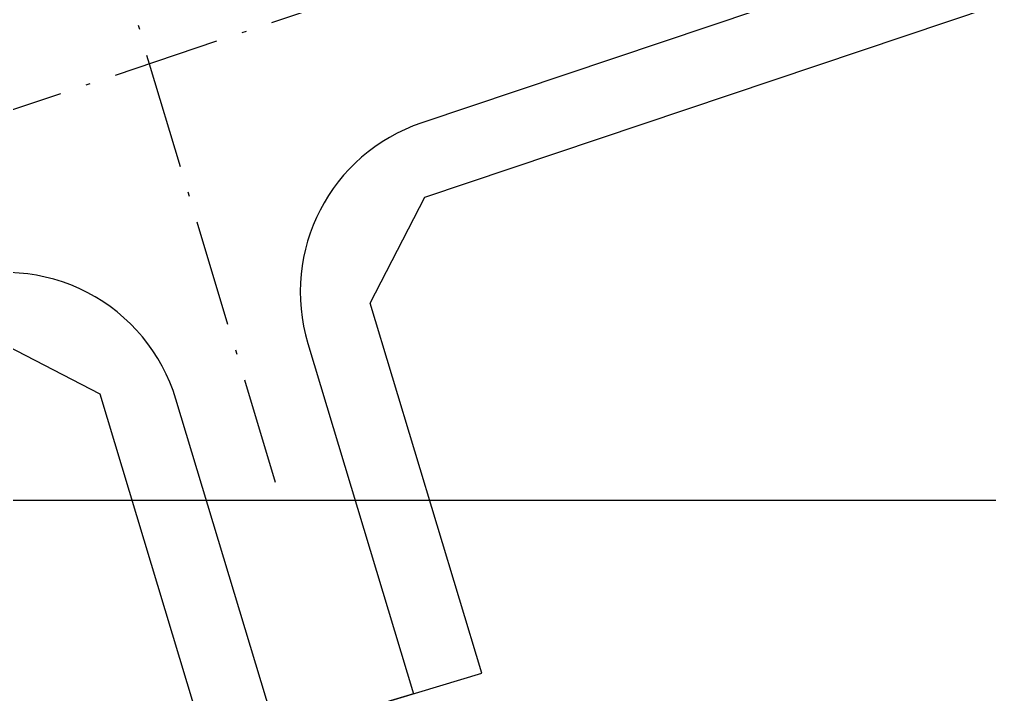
# Model space of a CAD drawing. Header units: metres. Extents: x 568006 to 1139366, y 2064802 to 4131555.
# Drawn here: x 568517.7 to 568599.5, y 2065938.9 to 2065995.7 of the extents above; entities that cross this region are included whole.
import ezdxf
from ezdxf.enums import TextEntityAlignment as Align
from ezdxf.xclip import XClip

# ---------------------------------------------------------------- set-up
doc = ezdxf.new("R2010")
doc.units = ezdxf.units.M
doc.header["$XCLIPFRAME"] = 0
doc.linetypes.add('ACAD_ISO10W100', pattern=[18.5, 12, -3, 0.5, -3])
doc.layers.add('boDnv', color=54, linetype='CONTINUOUS', lineweight=25)
doc.layers.add('hung-demlonha', color=7, linetype='CONTINUOUS', lineweight=15)
for name, color, linetype in [('ghi_chu', 7, 'CONTINUOUS'), ('LogDg', 7, 'CONTINUOUS'), ('TimDg', 222, 'CONTINUOUS'), ('ViaHeS', 32, 'CONTINUOUS')]:
    doc.layers.add(name, color=color, linetype=linetype)
doc.styles.add('QH1', font='arialbd.ttf', dxfattribs={"width": 0.8})

# ---------------------------------------------------------------- blocks, each defined once
blk = doc.blocks.new('tmbc_khub')
at = {"layer": 'TimDg', "linetype": 'ACAD_ISO10W100', "ltscale": 0.75}
for points in [[(-301.603, 437.912), (-187.72, 36.731)], [(-187.72, 36.731), (-139.171, -124.133)]]:
    blk.add_lwpolyline(points, dxfattribs=at)
blk.add_lwpolyline([(507.546, 381.621), (291.324, 260.971), (120.566, 161.757, -0.050684), (-63.655, 78.367), (-512.602, -72.298), (-676.954, -124.133)], format="xyb", dxfattribs=at)
at = {"layer": 'hung-demlonha', "color": 7, "ltscale": 5, "style": 'QH1', "width": 0.65}
for tag, p in [('BT04', (-109.598, 191.643)), ('BT06', (-305.798, 171.199)), ('BT05', (-282.572, 137.244))]:
    blk.add_attdef(tag, text='', height=3.96, rotation=0, dxfattribs=at).set_placement(p, align=Align.CENTER)

msp = doc.modelspace()

# ---------------------------------------------------------------- linework, layer by layer
at = {"layer": 'boDnv'}
msp.add_lwpolyline([(568324.392, 2066433.072), (568716.382, 2066433.072), (568716.382, 2065955.242), (568324.392, 2065955.242)], close=True, dxfattribs=at)
at = {"layer": 'LogDg'}
msp.add_lwpolyline([(568692.15, 2066034.926, -0.009345), (568656.521, 2066022.224), (568551.613, 2065987.017, 0.405257), (568542.025, 2065968.463), (568550.923, 2065938.978), (568539.435, 2065935.51), (568530.909, 2065963.762, 0.423227), (568511.776, 2065973.648), (568425.403, 2065944.662, 0.40652), (568420.3, 2065934.733), (568434.533, 2065888.3), (568425.929, 2065885.662), (568411.888, 2065931.466, 0.421949), (568401.694, 2065936.705), (568275.221, 2065894.261, 0.346831), (568269.797, 2065885.971), (568270.818, 2065874.448, 0.109851), (568280.271, 2065844.652), (568275.082, 2065841.639, -0.109851), (568264.842, 2065873.919), (568264.286, 2065880.185, 0.484967), (568253.772, 2065887.064), (568213.281, 2065873.475, 0.36701)], format="xyb", dxfattribs=at)
at = {"layer": 'ViaHeS', "elevation": 0}
msp.add_lwpolyline([(568214.119, 2065867.427), (568256.27, 2065881.573), (568261.452, 2065878.183), (568261.853, 2065873.654, 0.109851), (568272.488, 2065840.133), (568282.866, 2065846.158, -0.109851), (568273.807, 2065874.713), (568273.138, 2065882.252), (568277.48, 2065888.691), (568402.232, 2065930.557), (568408.438, 2065927.367), (568421.626, 2065884.343), (568438.836, 2065889.619), (568425.508, 2065933.096), (568428.783, 2065939.467), (568515.847, 2065968.686), (568524.506, 2065964.211), (568533.691, 2065933.777), (568556.668, 2065940.711), (568547.27, 2065971.851), (568551.883, 2065980.779), (568658.455, 2066016.544, 0.008545), (568691.246, 2066028.176, -0.249193)], format="xyb", dxfattribs=at)

# ---------------------------------------------------------------- next in the draw order: block references
at = {"layer": 'ghi_chu'}
ref = msp.add_blockref('tmbc_khub', (568716.382, 2065955.242), dxfattribs=at)
XClip(ref).set_block_clipping_path([(-391.9901366149, 0), (0, 477.830198009)])

doc.saveas('drawing.dxf')
